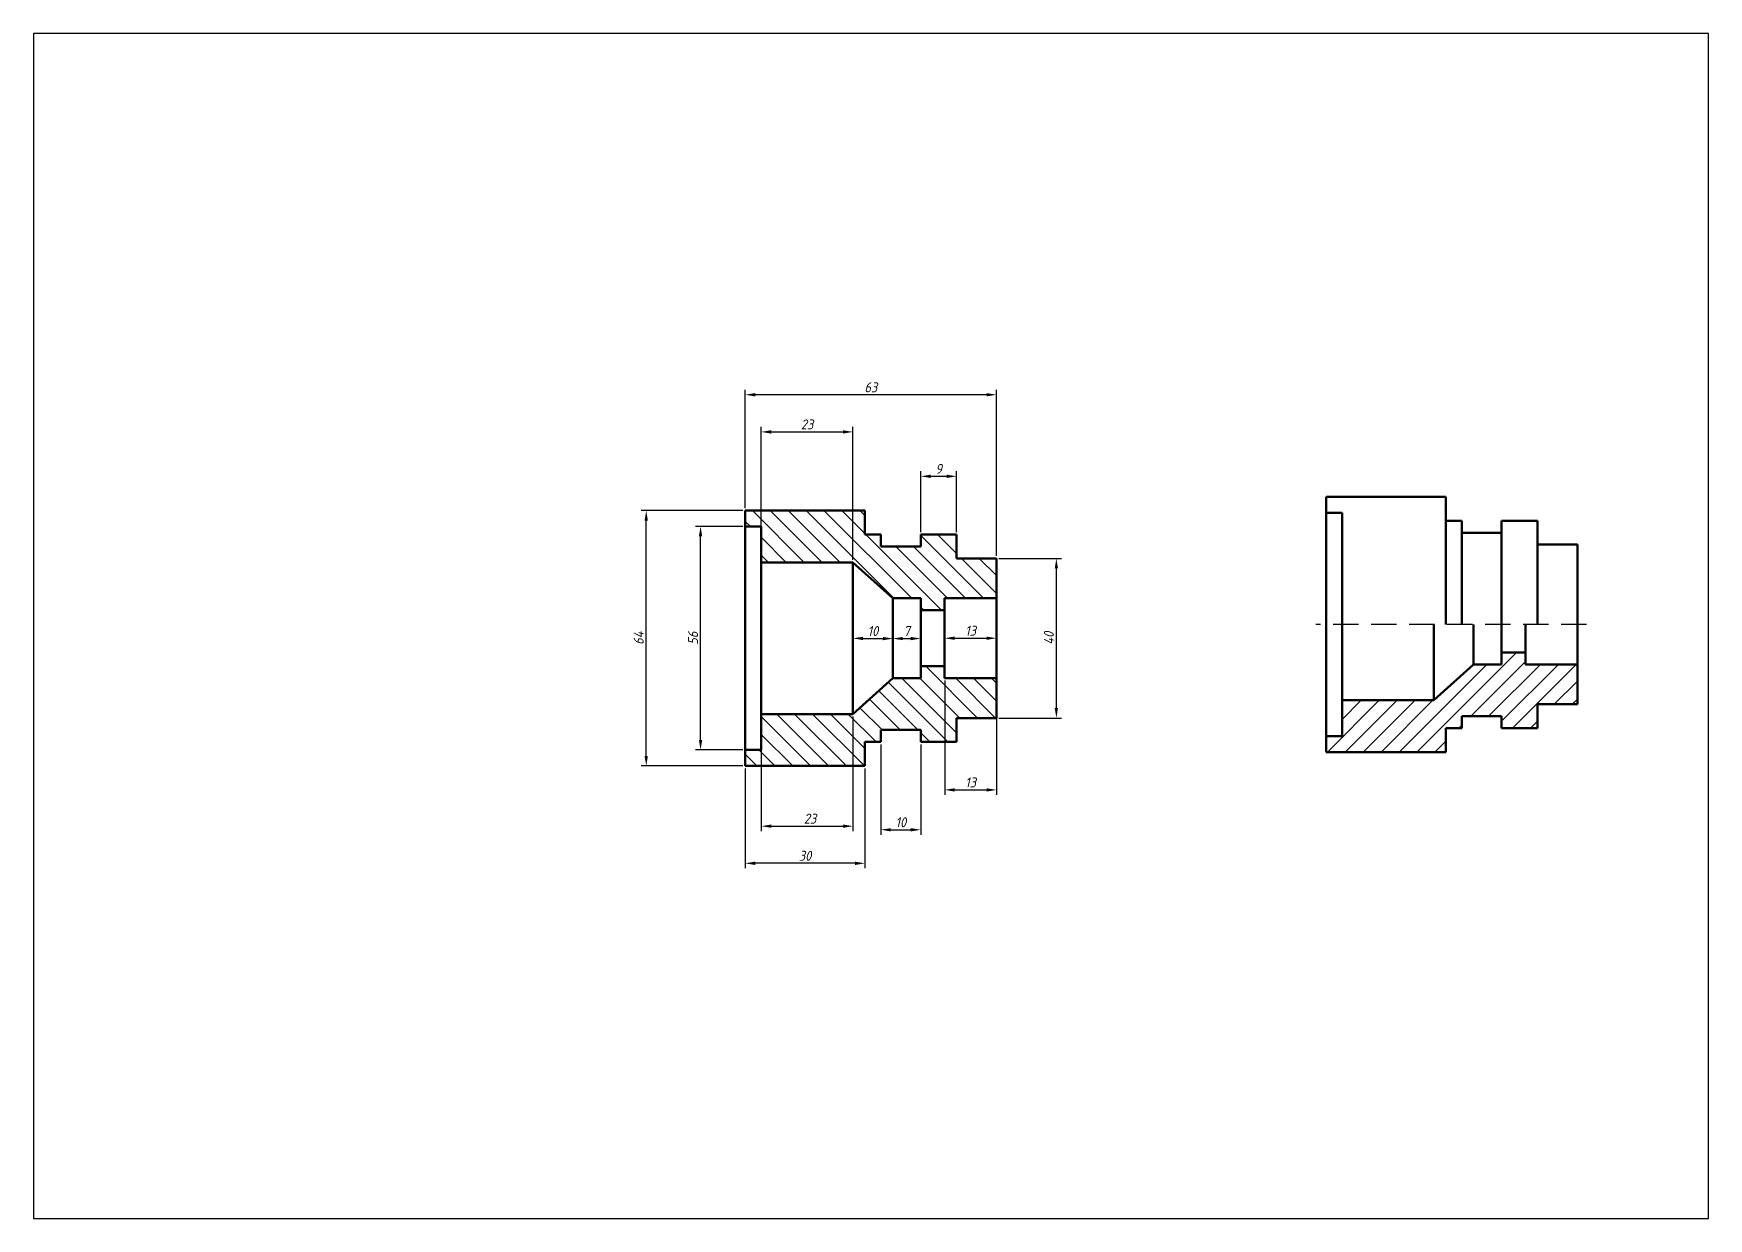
# Model space of a CAD drawing. Header units: millimetres. Extents: x 0 to 1653, y 0 to 1513.
# Drawn here: x 748.8 to 1168.8, y 31.3 to 328.3 of the extents above; entities that cross this region are included whole.
import ezdxf

# ---------------------------------------------------------------- set-up
doc = ezdxf.new("R2010")
doc.units = ezdxf.units.MM
doc.linetypes.add('штриховая2', pattern=[9.525, 6.35, -3.175])
doc.layers.add('FORM', color=5, linetype='Continuous')
doc.styles.get("Standard").update_dxf_attribs({"font": 'isocpeui.ttf', "width": 0.9})
doc.dimstyles.new('ISO-25', dxfattribs={"dimtxt": 2.5, "dimasz": 2.5, "dimexe": 1.25, "dimexo": 0.625, "dimtad": 1, "dimtoh": 1, "dimtxsty": 'Standard', "dimcen": 2.5, "dimadec": 0, "dimazin": 0, "dimtfac": 1, "dimtmove": 0, "dimatfit": 3, "dimfxl": 1, "dimarcsym": 0})

# ---------------------------------------------------------------- blocks, each defined once
blk = doc.blocks.new('*D3')
at = {"color": 0, "lineweight": -2, "transparency": 16777216}
for p, q in [((926.6, 208.78), (901.15, 208.78)), ((902.4, 147.28), (902.4, 206.28)), ((926.6, 144.78), (901.15, 144.78))]:
    blk.add_line(p, q, dxfattribs=at)
at = {"color": 0, "transparency": 16777216}
for points in [[(901.98, 206.28), (902.81, 206.28), (902.4, 208.78)], [(901.98, 147.28), (902.81, 147.28), (902.4, 144.78)]]:
    blk.add_solid(points, dxfattribs=at)
at = {"layer": 'DEFPOINTS', "color": 0, "transparency": 16777216}
for p in [(902.4, 208.78), (927.23, 208.78), (927.23, 144.78)]:
    blk.add_point(p, dxfattribs=at)
at = {"color": 0, "transparency": 16777216, "insert": (900.52, 176.78), "char_height": 2.5, "attachment_point": 5, "rotation": 90}
blk.add_mtext('64', dxfattribs=at)
blk = doc.blocks.new('*D4')
at = {"color": 0, "lineweight": -2, "transparency": 16777216}
for p, q in [((990.85, 196.78), (1006.49, 196.78)), ((1005.24, 159.28), (1005.24, 194.28)), ((990.85, 156.78), (1006.49, 156.78))]:
    blk.add_line(p, q, dxfattribs=at)
at = {"color": 0, "transparency": 16777216}
for points in [[(1004.82, 194.28), (1005.65, 194.28), (1005.24, 196.78)], [(1004.82, 159.28), (1005.65, 159.28), (1005.24, 156.78)]]:
    blk.add_solid(points, dxfattribs=at)
at = {"layer": 'DEFPOINTS', "color": 0, "transparency": 16777216}
for p in [(990.23, 196.78), (1005.24, 196.78), (990.23, 156.78)]:
    blk.add_point(p, dxfattribs=at)
at = {"color": 0, "transparency": 16777216, "insert": (1003.36, 176.78), "char_height": 2.5, "attachment_point": 5, "rotation": 90}
blk.add_mtext('40', dxfattribs=at)
blk = doc.blocks.new('*D5')
at = {"color": 0, "lineweight": -2, "transparency": 16777216}
for p, q in [((971.23, 203.4), (971.23, 218.61)), ((980.23, 203.4), (980.23, 218.61)), ((973.73, 217.36), (977.73, 217.36))]:
    blk.add_line(p, q, dxfattribs=at)
at = {"color": 0, "transparency": 16777216}
for points in [[(973.73, 217.77), (973.73, 216.94), (971.23, 217.36)], [(977.73, 217.77), (977.73, 216.94), (980.23, 217.36)]]:
    blk.add_solid(points, dxfattribs=at)
at = {"layer": 'DEFPOINTS', "color": 0, "transparency": 16777216}
for p in [(980.23, 217.36), (971.23, 202.78), (980.23, 202.78)]:
    blk.add_point(p, dxfattribs=at)
at = {"color": 0, "transparency": 16777216, "insert": (975.73, 219.23), "char_height": 2.5, "attachment_point": 5}
blk.add_mtext('9', dxfattribs=at)
blk = doc.blocks.new('*D6')
at = {"color": 0, "lineweight": -2, "transparency": 16777216}
for p, q in [((961.23, 150.15), (961.23, 127.52)), ((971.23, 150.15), (971.23, 127.52)), ((963.73, 128.77), (968.73, 128.77))]:
    blk.add_line(p, q, dxfattribs=at)
at = {"color": 0, "transparency": 16777216}
for points in [[(963.73, 129.18), (963.73, 128.35), (961.23, 128.77)], [(968.73, 129.18), (968.73, 128.35), (971.23, 128.77)]]:
    blk.add_solid(points, dxfattribs=at)
at = {"layer": 'DEFPOINTS', "color": 0, "transparency": 16777216}
for p in [(961.23, 150.78), (971.23, 150.78), (971.23, 128.77)]:
    blk.add_point(p, dxfattribs=at)
at = {"color": 0, "transparency": 16777216, "insert": (966.23, 130.64), "char_height": 2.5, "attachment_point": 5}
blk.add_mtext('10', dxfattribs=at)
blk = doc.blocks.new('*D7')
at = {"color": 0, "lineweight": -2, "transparency": 16777216}
for p, q in [((927.23, 144.15), (927.23, 119.11)), ((957.23, 144.15), (957.23, 119.11)), ((954.73, 120.36), (929.73, 120.36))]:
    blk.add_line(p, q, dxfattribs=at)
at = {"color": 0, "transparency": 16777216}
for points in [[(929.73, 120.78), (929.73, 119.94), (927.23, 120.36)], [(954.73, 120.78), (954.73, 119.94), (957.23, 120.36)]]:
    blk.add_solid(points, dxfattribs=at)
at = {"layer": 'DEFPOINTS', "color": 0, "transparency": 16777216}
for p in [(927.23, 144.78), (957.23, 144.78), (927.23, 120.36)]:
    blk.add_point(p, dxfattribs=at)
at = {"color": 0, "transparency": 16777216, "insert": (942.23, 122.24), "char_height": 2.5, "attachment_point": 5}
blk.add_mtext('30', dxfattribs=at)
blk = doc.blocks.new('*D8')
at = {"color": 0, "lineweight": -2, "transparency": 16777216}
for p, q in [((926.6, 204.78), (914.77, 204.78)), ((916.02, 151.28), (916.02, 202.28)), ((926.6, 148.78), (914.77, 148.78))]:
    blk.add_line(p, q, dxfattribs=at)
at = {"color": 0, "transparency": 16777216}
for points in [[(915.6, 202.28), (916.44, 202.28), (916.02, 204.78)], [(915.6, 151.28), (916.44, 151.28), (916.02, 148.78)]]:
    blk.add_solid(points, dxfattribs=at)
at = {"layer": 'DEFPOINTS', "color": 0, "transparency": 16777216}
for p in [(916.02, 204.78), (927.23, 204.78), (927.23, 148.78)]:
    blk.add_point(p, dxfattribs=at)
at = {"color": 0, "transparency": 16777216, "insert": (914.14, 176.78), "char_height": 2.5, "attachment_point": 5, "rotation": 90}
blk.add_mtext('56', dxfattribs=at)
blk = doc.blocks.new('*D1')
at = {"color": 0, "lineweight": -2, "transparency": 16777216}
for p, q in [((927.23, 209.4), (927.23, 239.05)), ((987.73, 237.8), (929.73, 237.8)), ((990.23, 197.4), (990.23, 239.05))]:
    blk.add_line(p, q, dxfattribs=at)
at = {"color": 0, "transparency": 16777216}
for points in [[(929.73, 238.22), (929.73, 237.38), (927.23, 237.8)], [(987.73, 238.22), (987.73, 237.38), (990.23, 237.8)]]:
    blk.add_solid(points, dxfattribs=at)
at = {"layer": 'DEFPOINTS', "color": 0, "transparency": 16777216}
for p in [(927.23, 237.8), (927.23, 208.78), (990.23, 196.78)]:
    blk.add_point(p, dxfattribs=at)
at = {"color": 0, "transparency": 16777216, "insert": (958.73, 239.67), "char_height": 2.5, "attachment_point": 5}
blk.add_mtext('63', dxfattribs=at)
blk = doc.blocks.new('*D9')
at = {"color": 0, "lineweight": -2, "transparency": 16777216}
for p, q in [((931.23, 196.4), (931.23, 229.74)), ((933.73, 228.49), (951.73, 228.49)), ((954.23, 196.4), (954.23, 229.74))]:
    blk.add_line(p, q, dxfattribs=at)
at = {"color": 0, "transparency": 16777216}
for points in [[(933.73, 228.9), (933.73, 228.07), (931.23, 228.49)], [(951.73, 228.9), (951.73, 228.07), (954.23, 228.49)]]:
    blk.add_solid(points, dxfattribs=at)
at = {"layer": 'DEFPOINTS', "color": 0, "transparency": 16777216}
for p in [(954.23, 228.49), (931.23, 195.78), (954.23, 195.78)]:
    blk.add_point(p, dxfattribs=at)
at = {"color": 0, "transparency": 16777216, "insert": (942.73, 230.36), "char_height": 2.5, "attachment_point": 5}
blk.add_mtext('23', dxfattribs=at)
blk = doc.blocks.new('*D10')
at = {"color": 0, "lineweight": -2, "transparency": 16777216}
for p, q in [((977.23, 166.15), (977.23, 137.51)), ((990.23, 166.15), (990.23, 137.51)), ((979.73, 138.76), (987.73, 138.76))]:
    blk.add_line(p, q, dxfattribs=at)
at = {"color": 0, "transparency": 16777216}
for points in [[(979.73, 139.18), (979.73, 138.34), (977.23, 138.76)], [(987.73, 139.18), (987.73, 138.34), (990.23, 138.76)]]:
    blk.add_solid(points, dxfattribs=at)
at = {"layer": 'DEFPOINTS', "color": 0, "transparency": 16777216}
for p in [(977.23, 166.78), (990.23, 166.78), (990.23, 138.76)]:
    blk.add_point(p, dxfattribs=at)
at = {"color": 0, "transparency": 16777216, "insert": (983.73, 140.63), "char_height": 2.5, "attachment_point": 5}
blk.add_mtext('13', dxfattribs=at)
blk = doc.blocks.new('*D11')
at = {"color": 0, "lineweight": -2, "transparency": 16777216}
for p, q in [((966.73, 176.69), (968.73, 176.69)), ((964.23, 176.15), (964.23, 175.44)), ((971.23, 176.15), (971.23, 175.44))]:
    blk.add_line(p, q, dxfattribs=at)
at = {"color": 0, "transparency": 16777216}
for points in [[(966.73, 177.11), (966.73, 176.28), (964.23, 176.69)], [(968.73, 177.11), (968.73, 176.28), (971.23, 176.69)]]:
    blk.add_solid(points, dxfattribs=at)
at = {"layer": 'DEFPOINTS', "color": 0, "transparency": 16777216}
for p in [(964.23, 176.78), (971.23, 176.78), (971.23, 176.69)]:
    blk.add_point(p, dxfattribs=at)
at = {"color": 0, "transparency": 16777216, "insert": (967.73, 178.59), "char_height": 2.5, "attachment_point": 5}
blk.add_mtext('7', dxfattribs=at)
blk = doc.blocks.new('*D12')
at = {"color": 0, "lineweight": -2, "transparency": 16777216}
for p, q in [((977.23, 177.4), (977.23, 178.03)), ((979.73, 176.78), (987.73, 176.78)), ((990.23, 177.4), (990.23, 178.03))]:
    blk.add_line(p, q, dxfattribs=at)
at = {"color": 0, "transparency": 16777216}
for points in [[(979.73, 177.19), (979.73, 176.36), (977.23, 176.78)], [(987.73, 177.19), (987.73, 176.36), (990.23, 176.78)]]:
    blk.add_solid(points, dxfattribs=at)
at = {"layer": 'DEFPOINTS', "color": 0, "transparency": 16777216}
for p in [(977.23, 176.78), (990.23, 176.78), (990.23, 176.78)]:
    blk.add_point(p, dxfattribs=at)
at = {"color": 0, "transparency": 16777216, "insert": (983.73, 178.65), "char_height": 2.5, "attachment_point": 5}
blk.add_mtext('13', dxfattribs=at)
blk = doc.blocks.new('*D2')
at = {"color": 0, "lineweight": -2, "transparency": 16777216}
for p, q in [((931.23, 157.15), (931.23, 128.42)), ((954.23, 157.15), (954.23, 128.42)), ((933.73, 129.67), (951.73, 129.67))]:
    blk.add_line(p, q, dxfattribs=at)
at = {"color": 0, "transparency": 16777216}
for points in [[(933.73, 130.09), (933.73, 129.26), (931.23, 129.67)], [(951.73, 130.09), (951.73, 129.26), (954.23, 129.67)]]:
    blk.add_solid(points, dxfattribs=at)
at = {"layer": 'DEFPOINTS', "color": 0, "transparency": 16777216}
for p in [(931.23, 157.78), (954.23, 157.78), (954.23, 129.67)]:
    blk.add_point(p, dxfattribs=at)
at = {"color": 0, "transparency": 16777216, "insert": (943.49, 131.55), "char_height": 2.5, "attachment_point": 5}
blk.add_mtext('23', dxfattribs=at)
blk = doc.blocks.new('*D13')
at = {"color": 0, "lineweight": -2, "transparency": 16777216}
for p, q in [((956.73, 176.73), (961.73, 176.69)), ((954.22, 176.15), (954.22, 175.5)), ((964.22, 176.07), (964.22, 175.42))]:
    blk.add_line(p, q, dxfattribs=at)
at = {"color": 0, "transparency": 16777216}
for points in [[(956.73, 177.15), (956.72, 176.31), (954.23, 176.75)], [(961.73, 177.11), (961.72, 176.27), (964.23, 176.67)]]:
    blk.add_solid(points, dxfattribs=at)
at = {"layer": 'DEFPOINTS', "color": 0, "transparency": 16777216}
for p in [(954.23, 176.78), (964.23, 176.69), (964.23, 176.67)]:
    blk.add_point(p, dxfattribs=at)
at = {"color": 0, "transparency": 16777216, "insert": (959.24, 178.59), "char_height": 2.5, "attachment_point": 5, "rotation": 359.5264}
blk.add_mtext('10', dxfattribs=at)

msp = doc.modelspace()

# ---------------------------------------------------------------- hatches: boundary and pattern name
h = msp.add_hatch()
h.set_pattern_fill('ANSI31', color=256, angle=90)
h.set_pattern_definition([(135, (2881.5874, -1568.6882), (-2.245064, -2.245064), [])])
h.paths.add_polyline_path([(931.226, 157.777), (931.226, 148.777), (927.226, 148.777), (927.226, 144.777), (957.226, 144.777), (957.226, 150.777), (961.226, 150.777), (961.226, 153.777), (971.226, 153.777), (971.226, 150.777), (980.226, 150.777), (980.226, 156.777), (990.226, 156.777), (990.226, 166.777), (977.226, 166.777), (977.226, 169.777), (971.226, 169.777), (971.226, 166.777), (964.226, 166.777), (954.226, 157.777)])
h.paths.add_polyline_path([(927.226, 208.777), (927.226, 204.777), (931.226, 204.777), (931.226, 195.777), (954.226, 195.777), (964.226, 186.777), (971.226, 186.777), (971.226, 183.777), (977.226, 183.777), (977.226, 186.777), (990.226, 186.777), (990.226, 196.777), (980.226, 196.777), (980.226, 202.777), (971.226, 202.777), (971.226, 199.777), (961.226, 199.777), (961.226, 202.777), (957.226, 202.777), (957.226, 208.777)])
at = {"linetype": 'штриховая2'}
h = msp.add_hatch(dxfattribs=at)
h.set_pattern_fill('ANSI31', color=256)
h.paths.add_polyline_path([(1135.872, 170.229), (1122.872, 170.229), (1122.872, 173.229), (1116.872, 173.229), (1116.872, 170.229), (1109.872, 170.229), (1099.872, 161.229), (1076.872, 161.229), (1076.872, 152.229), (1072.872, 152.229), (1072.872, 148.229), (1102.872, 148.229), (1102.872, 154.229), (1106.872, 154.229), (1106.872, 157.229), (1116.872, 157.229), (1116.872, 154.229), (1125.872, 154.229), (1125.872, 160.229), (1135.872, 160.229)])

# ---------------------------------------------------------------- linework, layer by layer
at = {"lineweight": 50}
for p, q in [((1072.872, 212.229), (1102.872, 212.229)), ((1072.872, 212.229), (1072.872, 208.229)), ((1072.872, 212.229), (1072.872, 208.229)), ((1102.872, 212.229), (1102.872, 206.229)), ((927.226, 208.777), (957.226, 208.777)), ((927.226, 208.777), (927.226, 204.777)), ((927.226, 208.777), (927.226, 204.777)), ((957.226, 208.777), (957.226, 202.777)), ((1072.872, 152.229), (1072.872, 208.229)), ((1072.872, 208.229), (1076.872, 208.229)), ((1076.872, 208.229), (1076.872, 199.229)), ((1102.872, 206.229), (1106.872, 206.229)), ((1102.872, 206.229), (1102.872, 180.229)), ((1106.872, 206.229), (1106.872, 203.229)), ((1116.872, 203.229), (1116.872, 206.229)), ((1116.872, 206.229), (1125.872, 206.229)), ((1125.872, 206.229), (1125.872, 200.229)), ((927.226, 148.777), (927.226, 204.777)), ((927.226, 204.777), (931.226, 204.777)), ((931.226, 204.777), (931.226, 195.777)), ((957.226, 202.777), (961.226, 202.777)), ((961.226, 202.777), (961.226, 199.777)), ((971.226, 199.777), (971.226, 202.777)), ((971.226, 202.777), (980.226, 202.777)), ((980.226, 202.777), (980.226, 196.777)), ((1106.872, 203.229), (1116.872, 203.229)), ((1106.872, 203.229), (1106.872, 180.229)), ((1116.872, 203.229), (1116.872, 180.229)), ((961.226, 199.777), (971.226, 199.777)), ((1076.872, 161.229), (1076.872, 199.229)), ((1125.872, 200.229), (1135.872, 200.229)), ((1125.872, 200.229), (1125.872, 180.229)), ((1135.872, 200.229), (1135.872, 190.229)), ((931.226, 195.777), (954.226, 195.777)), ((931.226, 157.777), (931.226, 195.777)), ((964.226, 186.777), (954.226, 195.777)), ((954.226, 157.777), (954.226, 195.777)), ((980.226, 196.777), (990.226, 196.777)), ((990.226, 196.777), (990.226, 186.777)), ((1135.872, 170.229), (1135.872, 190.229)), ((964.226, 166.777), (964.226, 186.777)), ((964.226, 186.777), (971.226, 186.777)), ((971.226, 186.777), (971.226, 183.777)), ((990.226, 186.777), (977.226, 186.777)), ((977.226, 183.777), (977.226, 186.777)), ((990.226, 166.777), (990.226, 186.777)), ((971.226, 183.777), (977.226, 183.777)), ((971.226, 169.777), (971.226, 183.777)), ((977.226, 169.777), (977.226, 183.777)), ((1099.872, 161.229), (1099.872, 180.229)), ((1109.872, 170.229), (1109.872, 180.229)), ((1116.872, 173.229), (1116.872, 180.229)), ((1122.872, 173.229), (1122.872, 180.229)), ((1116.872, 170.229), (1116.872, 173.229)), ((1116.872, 173.229), (1122.872, 173.229)), ((1122.872, 173.229), (1122.872, 170.229)), ((971.226, 166.777), (971.226, 169.777)), ((971.226, 169.777), (977.226, 169.777)), ((977.226, 169.777), (977.226, 166.777)), ((1099.872, 161.229), (1109.872, 170.229)), ((1109.872, 170.229), (1116.872, 170.229)), ((1135.872, 170.229), (1122.872, 170.229)), ((1135.872, 160.229), (1135.872, 170.229)), ((954.226, 157.777), (964.226, 166.777)), ((964.226, 166.777), (971.226, 166.777)), ((990.226, 166.777), (977.226, 166.777)), ((990.226, 156.777), (990.226, 166.777)), ((1076.872, 161.229), (1099.872, 161.229)), ((1076.872, 152.229), (1076.872, 161.229)), ((1125.872, 154.229), (1125.872, 160.229)), ((1125.872, 160.229), (1135.872, 160.229)), ((931.226, 157.777), (954.226, 157.777)), ((931.226, 148.777), (931.226, 157.777)), ((980.226, 150.777), (980.226, 156.777)), ((980.226, 156.777), (990.226, 156.777)), ((1106.872, 154.229), (1106.872, 157.229)), ((1106.872, 157.229), (1116.872, 157.229)), ((1116.872, 157.229), (1116.872, 154.229)), ((961.226, 150.777), (961.226, 153.777)), ((961.226, 153.777), (971.226, 153.777)), ((971.226, 153.777), (971.226, 150.777)), ((1072.872, 148.229), (1072.872, 152.229)), ((1072.872, 152.229), (1076.872, 152.229)), ((1102.872, 148.229), (1102.872, 154.229)), ((1102.872, 154.229), (1106.872, 154.229)), ((1116.872, 154.229), (1125.872, 154.229)), ((927.226, 144.777), (927.226, 148.777)), ((927.226, 148.777), (931.226, 148.777)), ((957.226, 144.777), (957.226, 150.777)), ((957.226, 150.777), (961.226, 150.777)), ((971.226, 150.777), (980.226, 150.777)), ((1072.872, 148.229), (1102.872, 148.229)), ((927.226, 144.777), (957.226, 144.777))]:
    msp.add_line(p, q, dxfattribs=at)
at = {"linetype": 'штриховая2'}
msp.add_line((1138.147, 180.229), (1070.302, 180.229), dxfattribs=at)
at = {"layer": 'FORM', "color": 7, "ltscale": 0.01, "true_color": 0xffffff}
msp.add_lwpolyline([(748.758, 31.341), (1168.758, 31.341), (1168.758, 328.341), (748.758, 328.341)], close=True, dxfattribs=at)

# ---------------------------------------------------------------- dimensions: what is measured, and where the dimension line sits
for base, p1, p2, angle, picture, middle in [((927.226, 237.799), (990.226, 196.777), (927.226, 208.777), 180, '*D1', (958.726, 239.674)), ((954.226, 228.486), (931.226, 195.777), (954.226, 195.777), 180, '*D9', (942.726, 230.361)), ((980.226, 217.355), (971.226, 202.777), (980.226, 202.777), 180, '*D5', (975.726, 219.23)), ((902.398, 208.777), (927.226, 144.777), (927.226, 208.777), 90, '*D3', (900.523, 176.777)), ((916.019, 204.777), (927.226, 148.777), (927.226, 204.777), 90, '*D8', (914.144, 176.777)), ((1005.236, 196.777), (990.226, 156.777), (990.226, 196.777), 90, '*D4', (1003.361, 176.777)), ((971.226, 176.695), (964.226, 176.777), (971.226, 176.777), 180, '*D11', (967.726, 178.586)), ((990.226, 176.777), (977.226, 176.777), (990.226, 176.777), 180, '*D12', (983.726, 178.652)), ((990.226, 138.76), (977.226, 166.777), (990.226, 166.777), 180, '*D10', (983.726, 140.635)), ((971.226, 128.765), (961.226, 150.777), (971.226, 150.777), 180, '*D6', (966.226, 130.64)), ((927.226, 120.36), (957.226, 144.777), (927.226, 144.777), 180, '*D7', (942.226, 122.235))]:
    dim = msp.add_linear_dim(base=base, p1=p1, p2=p2, angle=angle, dimstyle='ISO-25')
    dim.commit()
    dim.dimension.update_dxf_attribs({"geometry": picture, "text_midpoint": middle})
dim = msp.add_aligned_dim(p1=(954.226, 176.777), p2=(964.226, 176.695), distance=-0.025, dimstyle='ISO-25')
dim.commit()
dim.dimension.update_dxf_attribs({"geometry": '*D13', "text_midpoint": (959.242, 178.586)})
dim = msp.add_linear_dim(base=(954.226, 129.674), p1=(931.226, 157.777), p2=(954.226, 157.777), angle=180, dimstyle='ISO-25')
dim.commit()
dim.dimension.update_dxf_attribs({"geometry": '*D2', "text_midpoint": (943.488, 129.674), "dimtype": 160})

doc.saveas('drawing.dxf')
